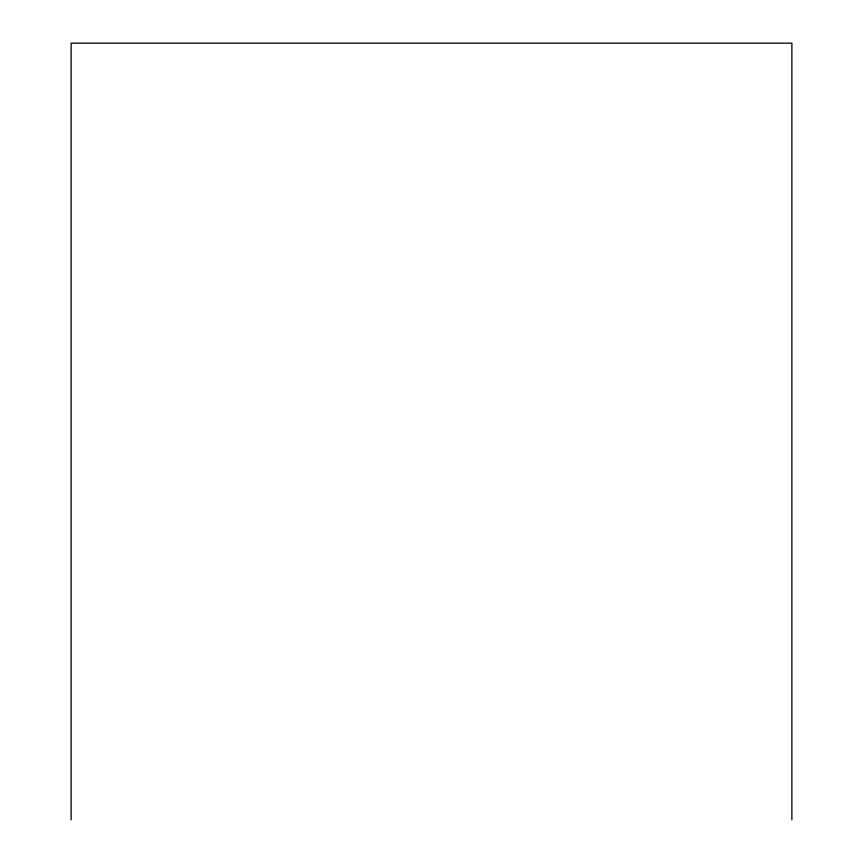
<?xml version="1.0" encoding="UTF-8"?>
<svg xmlns="http://www.w3.org/2000/svg" width="863" height="863" viewBox="0 0 863 863"><rect width="100%" height="100%" fill="white"/><g stroke="black" fill="none" stroke-linecap="round" stroke-linejoin="round"><path stroke-width="1.29" d="M791.878 819.85L791.878 43.15L71.122 43.15L71.122 819.85"/></g></svg>
